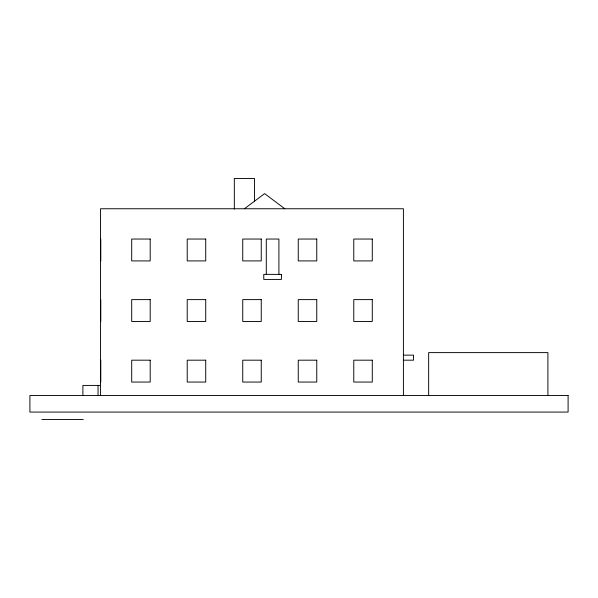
<?xml version="1.0" encoding="UTF-8"?>
<svg xmlns="http://www.w3.org/2000/svg" width="598" height="598" viewBox="0 0 598 598"><rect width="100%" height="100%" fill="white"/><g stroke="black" fill="none" stroke-linecap="round" stroke-linejoin="round"><path stroke-width="0.9" d="M244.418 208.754L264.608 193.617L284.798 208.754M100.778 239.043L100.778 260.915M100.778 299.613L100.778 321.485M403.411 355.137L413.51 355.137L413.51 360.183L403.411 360.183M100.778 360.183L100.778 382.055M100.15 385.418L82.898 385.418L82.898 395.517M41.867 419.527L83.264 419.527M547.91 395.517L547.91 352.611L428.654 352.611L428.654 395.517M403.411 395.517L403.411 208.754L100.561 208.754L100.561 395.517M278.907 274.377L278.907 239.043L266.289 239.043L266.289 274.377M254.516 201.72L254.516 178.473L234.326 178.473L234.326 209.158M98.042 385.418L98.042 395.517M150.203 239.043L131.695 239.043L131.695 260.915L150.203 260.915L150.203 239.043M205.727 239.043L187.219 239.043L187.219 260.915L205.727 260.915L205.727 239.043M261.244 239.043L242.736 239.043L242.736 260.915L261.244 260.915L261.244 239.043M316.761 239.043L298.252 239.043L298.252 260.915L316.761 260.915L316.761 239.043M372.285 239.043L353.777 239.043L353.777 260.915L372.285 260.915L372.285 239.043M281.434 274.377L263.77 274.377L263.77 279.423L281.434 279.423L281.434 274.377M150.203 299.613L131.695 299.613L131.695 321.485L150.203 321.485L150.203 299.613M205.727 299.613L187.219 299.613L187.219 321.485L205.727 321.485L205.727 299.613M261.244 299.613L242.736 299.613L242.736 321.485L261.244 321.485L261.244 299.613M316.761 299.613L298.252 299.613L298.252 321.485L316.761 321.485L316.761 299.613M372.285 299.613L353.777 299.613L353.777 321.485L372.285 321.485L372.285 299.613M150.203 360.183L131.695 360.183L131.695 382.055L150.203 382.055L150.203 360.183M205.727 360.183L187.219 360.183L187.219 382.055L205.727 382.055L205.727 360.183M261.244 360.183L242.736 360.183L242.736 382.055L261.244 382.055L261.244 360.183M316.761 360.183L298.252 360.183L298.252 382.055L316.761 382.055L316.761 360.183M372.285 360.183L353.777 360.183L353.777 382.055L372.285 382.055L372.285 360.183M568.1 395.517L29.9 395.517L29.9 412.074L568.1 412.074L568.1 395.517"/></g></svg>
